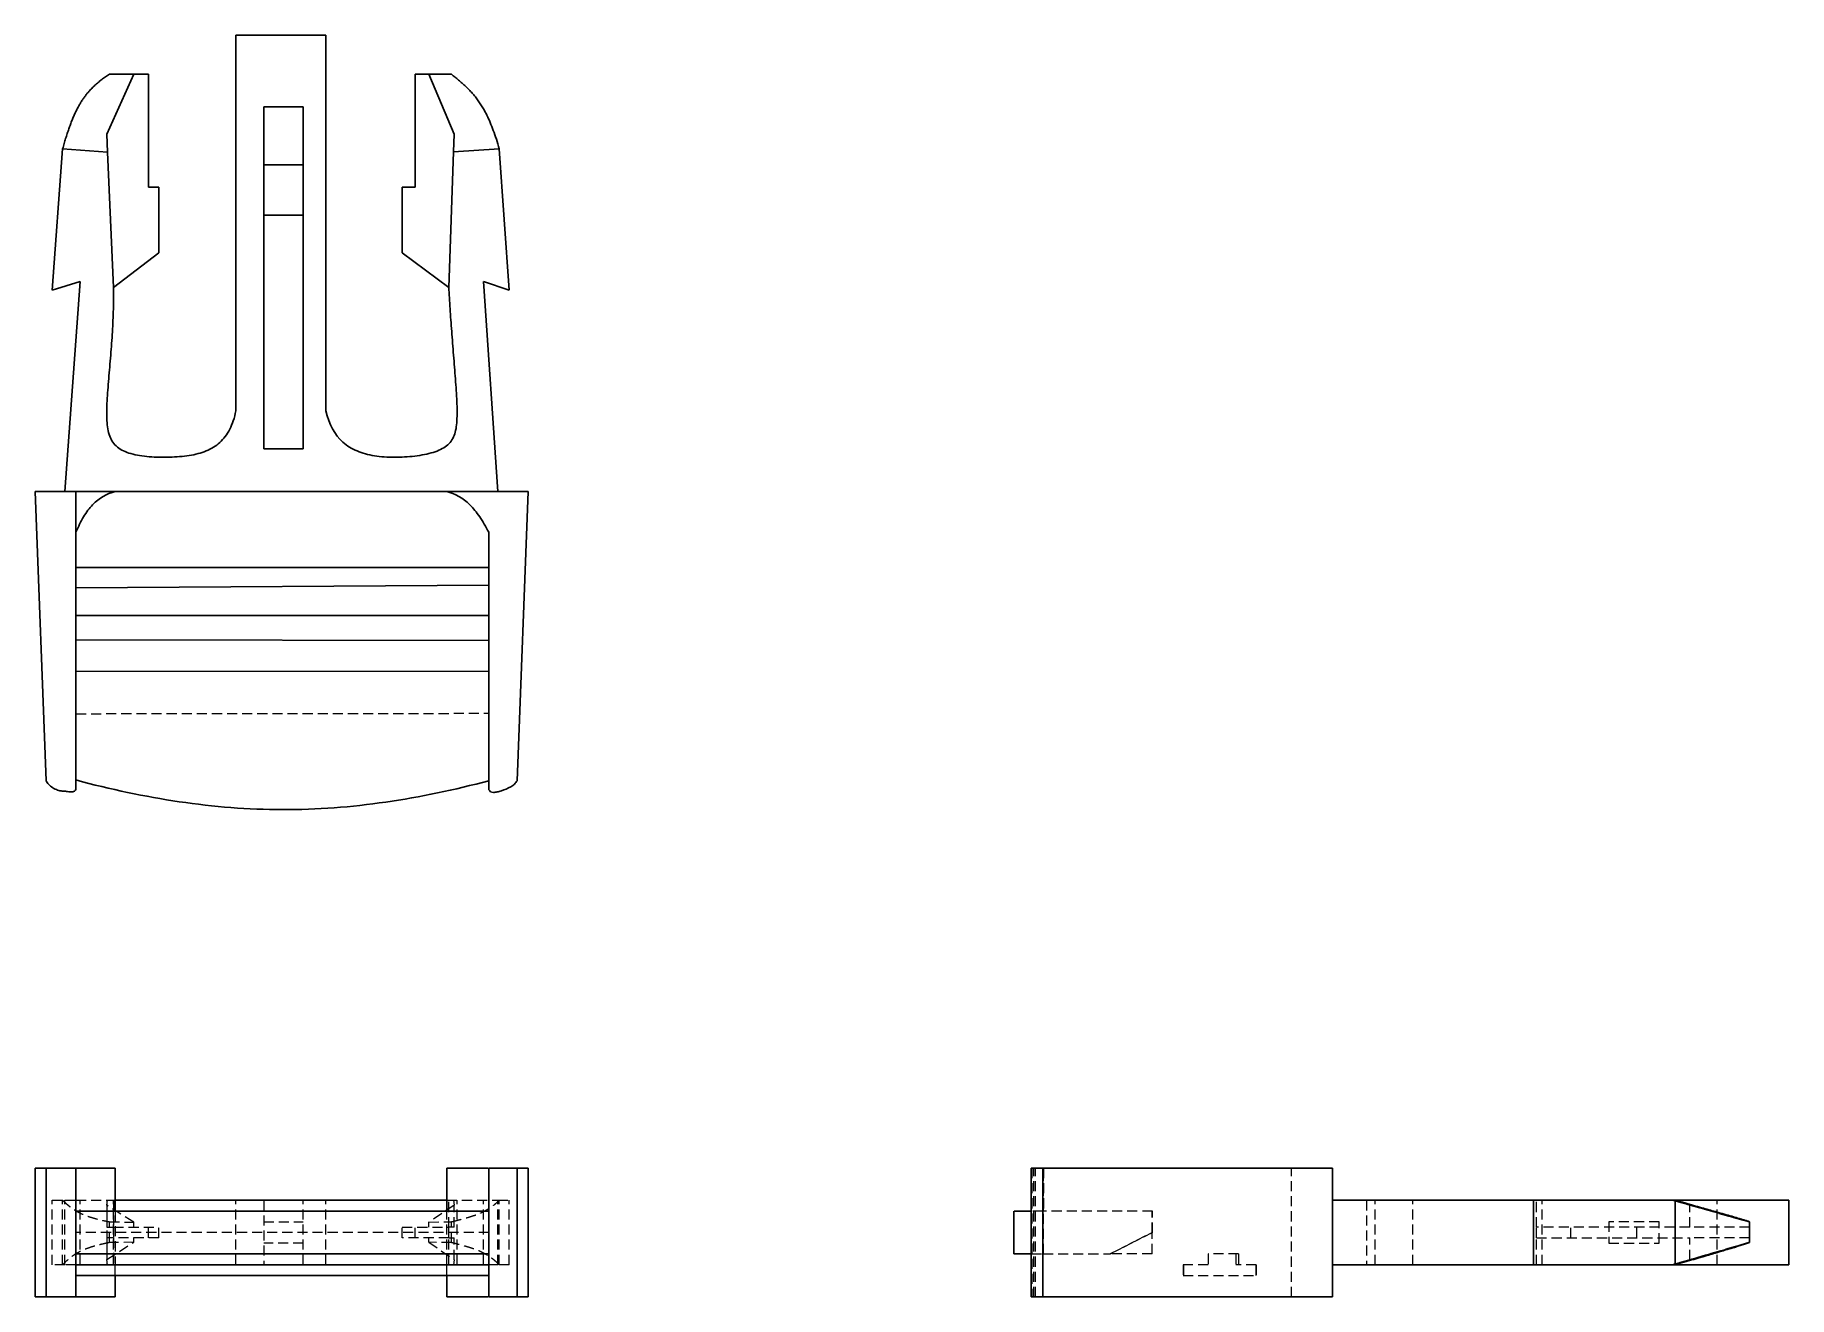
# Model space of a CAD drawing. Header units: millimetres. Extents: x 52 to 273, y 49 to 208.
import ezdxf

# ---------------------------------------------------------------- set-up
doc = ezdxf.new("R2010")
doc.units = ezdxf.units.MM
doc.linetypes.add('HIDDEN', pattern=[1.905, 1.27, -0.635])

msp = doc.modelspace()

# ---------------------------------------------------------------- linework, layer by layer
at = {"color": 7, "linetype": 'Continuous', "lineweight": 25}
for p, q in [((77.24, 208), (77.24, 160.61)), ((88.6, 208), (77.24, 208)), ((88.6, 160.61), (88.6, 208)), ((64.37, 203.05), (60.97, 195.49)), ((61.3, 203.05), (64.37, 203.05)), ((66.21, 203.05), (64.37, 203.05)), ((66.21, 188.83), (66.21, 203.05)), ((99.83, 203.05), (99.83, 188.83)), ((101.56, 203.05), (99.83, 203.05)), ((104.77, 195.49), (101.56, 203.05)), ((101.56, 203.05), (104.42, 203.05)), ((80.75, 198.95), (85.74, 198.95)), ((80.75, 155.83), (80.75, 198.95)), ((85.74, 198.95), (85.74, 155.83)), ((60.97, 195.49), (61.07, 193.25)), ((104.69, 193.27), (104.77, 195.49)), ((55.4, 193.66), (54.1, 175.82)), ((61.07, 193.25), (55.4, 193.66)), ((61.82, 176.18), (61.07, 193.25)), ((104.69, 193.27), (104.08, 176.18)), ((110.44, 193.66), (104.69, 193.27)), ((111.67, 175.82), (110.44, 193.66)), ((85.74, 191.64), (80.75, 191.64)), ((67.53, 188.83), (66.21, 188.83)), ((67.53, 180.53), (67.53, 188.83)), ((98.2, 188.83), (98.2, 180.53)), ((99.83, 188.83), (98.2, 188.83)), ((80.75, 185.3), (85.74, 185.3)), ((61.82, 176.18), (67.53, 180.53)), ((98.2, 180.53), (104.08, 176.18)), ((54.1, 175.82), (57.63, 176.91)), ((57.63, 176.91), (55.69, 150.45)), ((108.44, 176.91), (111.67, 175.82)), ((110.26, 150.45), (108.44, 176.91)), ((85.74, 155.83), (80.75, 155.83)), ((51.93, 150.45), (53.33, 113.97)), ((57.08, 150.45), (51.93, 150.45)), ((57.08, 127.73), (57.08, 150.45)), ((57.08, 150.45), (57.08, 145.31)), ((62.03, 150.45), (57.08, 150.45)), ((62.03, 150.45), (103.83, 150.45)), ((114.07, 150.45), (103.83, 150.45)), ((112.68, 113.97), (114.07, 150.45)), ((109.11, 145.31), (109.14, 112.83)), ((57.08, 140.85), (109.12, 140.86)), ((109.12, 138.63), (57.08, 138.28)), ((57.08, 134.79), (109.12, 134.79)), ((109.12, 131.64), (57.08, 131.75)), ((57.08, 127.73), (109.13, 127.77)), ((57.08, 114.06), (57.08, 127.73)), ((57.08, 114.06), (57.08, 114.06)), ((57.08, 113.05), (57.08, 114.06)), ((51.93, 48.87), (51.93, 65.12)), ((51.93, 65.12), (53.33, 65.12)), ((53.33, 48.87), (53.33, 65.12)), ((57.08, 48.87), (57.08, 65.12)), ((62.03, 61.06), (62.03, 65.12)), ((103.83, 61.06), (103.83, 65.12)), ((109.11, 59.7), (109.11, 65.12)), ((109.14, 48.87), (109.14, 65.12)), ((112.68, 48.87), (112.68, 65.12)), ((112.68, 65.12), (114.07, 65.12)), ((114.07, 48.87), (114.07, 65.12)), ((177.5, 65.12), (177.5, 48.87)), ((178.97, 48.87), (178.97, 65.12)), ((178.97, 65.12), (215.45, 65.12)), ((215.45, 48.87), (215.45, 65.12)), ((62.03, 61.06), (62.03, 59.7)), ((62.03, 61.06), (103.83, 61.06)), ((103.83, 59.7), (103.83, 61.06)), ((109.14, 54.29), (109.14, 59.7)), ((175.32, 59.7), (175.32, 54.29)), ((215.45, 61.06), (240.82, 61.06)), ((240.82, 52.93), (240.82, 61.06)), ((240.82, 61.06), (258.66, 61.06)), ((258.66, 52.93), (258.66, 61.06)), ((258.66, 61.06), (273, 61.06)), ((273, 52.93), (273, 61.06)), ((268.05, 55.72), (268.05, 58.36)), ((109.12, 54.29), (109.12, 52.93)), ((109.12, 52.93), (57.08, 52.93)), ((57.08, 51.58), (109.12, 51.58)), ((62.03, 48.87), (62.03, 51.58)), ((103.83, 48.87), (103.83, 51.58)), ((109.11, 48.87), (109.11, 51.58)), ((109.12, 52.93), (109.12, 51.58)), ((240.82, 52.93), (215.45, 52.93)), ((258.66, 52.93), (240.82, 52.93)), ((273, 52.93), (258.66, 52.93)), ((53.33, 48.87), (51.93, 48.87)), ((114.07, 48.87), (112.68, 48.87)), ((215.45, 48.87), (178.97, 48.87))]:
    msp.add_line(p, q, dxfattribs=at)
at = {"color": 7, "linetype": 'HIDDEN', "lineweight": 18}
for p, q in [((57.08, 122.42), (57.08, 127.73)), ((57.08, 127.73), (57.08, 127.73)), ((57.08, 127.73), (57.08, 122.42)), ((57.08, 122.42), (109.13, 122.47)), ((57.08, 122.42), (57.08, 114.06)), ((57.08, 122.42), (57.08, 122.42)), ((57.08, 59.7), (57.08, 65.12)), ((57.08, 65.12), (57.08, 59.7)), ((57.08, 61.06), (57.08, 65.12)), ((57.08, 61.06), (57.08, 65.12)), ((177.56, 65.12), (177.56, 48.87)), ((177.83, 48.87), (177.83, 65.12)), ((178.05, 48.87), (178.05, 65.12)), ((179.06, 59.7), (179.06, 65.12)), ((179.06, 65.12), (179.06, 59.7)), ((210.31, 48.87), (210.31, 65.12)), ((54.1, 52.93), (54.1, 61.06)), ((54.1, 61.06), (55.69, 61.06)), ((55.4, 52.93), (55.4, 61.06)), ((55.69, 61.06), (57.08, 61.06)), ((55.69, 52.93), (55.69, 61.06)), ((57.08, 52.93), (57.08, 61.06)), ((57.08, 61.06), (62.03, 61.06)), ((57.08, 54.29), (57.08, 59.7)), ((57.08, 59.7), (57.08, 59.7)), ((57.08, 57), (57.08, 59.7)), ((57.08, 59.7), (57.08, 52.93)), ((57.63, 52.93), (57.63, 61.06)), ((60.97, 60.44), (61.07, 61.06)), ((64.37, 58.29), (60.97, 60.44)), ((60.97, 60.44), (60.97, 57.67)), ((61.82, 61.06), (61.82, 57.67)), ((62.03, 59.7), (62.03, 52.93)), ((77.24, 52.93), (77.24, 61.06)), ((80.75, 61.06), (80.75, 52.93)), ((85.74, 52.93), (85.74, 61.06)), ((88.6, 52.93), (88.6, 61.06)), ((104.77, 60.45), (101.56, 58.3)), ((103.83, 61.06), (110.26, 61.06)), ((103.83, 52.93), (103.83, 59.7)), ((104.08, 57.67), (104.08, 61.06)), ((104.69, 61.06), (104.77, 60.45)), ((104.77, 57.67), (104.77, 60.45)), ((105.13, 52.93), (105.13, 61.06)), ((108.44, 52.93), (108.44, 61.06)), ((109.11, 51.58), (109.11, 59.7)), ((109.13, 57), (109.13, 59.7)), ((110.26, 52.93), (110.26, 61.06)), ((110.26, 61.06), (111.67, 61.06)), ((110.44, 52.93), (110.44, 61.06)), ((111.67, 52.93), (111.67, 61.06)), ((192.77, 59.7), (178.97, 59.7)), ((179.06, 54.29), (179.06, 59.7)), ((192.73, 57), (192.73, 59.7)), ((192.77, 57), (192.77, 59.7)), ((219.76, 61.06), (219.76, 52.93)), ((219.76, 61.06), (219.76, 52.93)), ((220.83, 52.93), (220.83, 61.06)), ((225.61, 52.93), (225.61, 61.06)), ((241.18, 57.67), (241.18, 61.06)), ((241.91, 52.93), (241.91, 61.06)), ((260.49, 60.44), (258.25, 61.06)), ((258.27, 61.06), (260.49, 60.45)), ((260.49, 60.45), (268.05, 58.3)), ((260.49, 57.67), (260.49, 60.45)), ((268.05, 58.29), (260.49, 60.44)), ((263.95, 52.93), (263.95, 61.06)), ((60.97, 57.67), (61.82, 57.67)), ((61.3, 55.72), (61.3, 58.35)), ((61.3, 58.35), (64.37, 58.29)), ((61.82, 57.67), (61.82, 56.32)), ((61.82, 57.67), (67.53, 57.67)), ((64.37, 57.67), (64.37, 58.29)), ((66.21, 56.32), (66.21, 57.67)), ((66.21, 56.32), (66.21, 57.67)), ((67.53, 56.32), (67.53, 57.67)), ((67.53, 56.32), (67.53, 57.67)), ((67.53, 57.67), (67.53, 57.67)), ((80.75, 58.35), (85.74, 58.35)), ((98.2, 56.32), (98.2, 57.67)), ((98.2, 57.67), (104.08, 57.67)), ((98.2, 56.32), (98.2, 57.67)), ((99.83, 56.32), (99.83, 57.67)), ((99.83, 56.32), (99.83, 57.67)), ((101.56, 58.3), (104.42, 58.36)), ((101.56, 57.67), (101.56, 58.3)), ((104.08, 56.32), (104.08, 57.67)), ((104.77, 57.67), (104.08, 57.67)), ((104.42, 55.72), (104.42, 58.36)), ((241.18, 56.32), (241.18, 57.67)), ((260.49, 57.67), (241.18, 57.67)), ((245.53, 56.32), (245.53, 57.67)), ((256.64, 58.35), (250.3, 58.35)), ((250.3, 58.35), (250.3, 55.64)), ((253.83, 56.32), (253.83, 57.67)), ((253.83, 56.32), (253.83, 57.67)), ((253.83, 57.67), (253.83, 57.67)), ((256.64, 55.64), (256.64, 58.35)), ((268.05, 57.67), (260.49, 57.67)), ((57.08, 54.29), (57.08, 57)), ((109.13, 57), (57.08, 57)), ((57.08, 57), (57.08, 54.29)), ((57.08, 57), (57.08, 57)), ((57.08, 54.29), (57.08, 57)), ((61.82, 56.32), (60.97, 56.32)), ((60.97, 56.32), (60.97, 53.57)), ((60.97, 53.57), (64.37, 55.78)), ((64.37, 55.78), (61.3, 55.72)), ((61.82, 56.32), (61.82, 52.93)), ((67.53, 56.32), (61.82, 56.32)), ((64.37, 55.78), (64.37, 56.32)), ((67.53, 56.32), (67.53, 56.32)), ((85.74, 55.64), (80.75, 55.64)), ((104.08, 56.32), (98.2, 56.32)), ((101.56, 55.77), (101.56, 56.32)), ((101.56, 55.77), (104.77, 53.56)), ((104.42, 55.72), (101.56, 55.77)), ((104.08, 52.93), (104.08, 56.32)), ((104.08, 56.32), (104.77, 56.32)), ((104.77, 53.56), (104.77, 56.32)), ((109.13, 57), (109.13, 54.29)), ((187.42, 54.29), (192.73, 57)), ((192.77, 57), (187.47, 54.29)), ((192.77, 57), (192.73, 57)), ((192.73, 54.29), (192.73, 57)), ((192.73, 57), (192.73, 57)), ((241.18, 52.93), (241.18, 56.32)), ((241.18, 56.32), (260.49, 56.32)), ((250.3, 55.64), (256.64, 55.64)), ((253.83, 56.32), (253.83, 56.32)), ((268.05, 56.32), (260.49, 56.32)), ((260.49, 53.56), (260.49, 56.32)), ((260.49, 53.57), (268.05, 55.78)), ((268.05, 55.77), (260.49, 53.56)), ((57.08, 54.29), (57.08, 52.93)), ((57.08, 54.29), (57.08, 52.93)), ((61.07, 52.93), (60.97, 53.57)), ((104.77, 53.56), (104.69, 52.93)), ((109.12, 54.29), (109.12, 52.93)), ((178.97, 54.29), (187.47, 54.29)), ((187.42, 54.29), (187.42, 54.29)), ((192.73, 54.29), (187.47, 54.29)), ((192.73, 54.29), (192.73, 54.29)), ((203.63, 54.29), (199.79, 54.29)), ((199.79, 54.29), (199.79, 52.93)), ((199.79, 54.29), (199.79, 52.93)), ((203.28, 54.29), (203.28, 52.93)), ((203.63, 54.29), (203.63, 52.93)), ((258.25, 52.93), (260.49, 53.57)), ((260.49, 53.56), (258.27, 52.93)), ((55.69, 52.93), (54.1, 52.93)), ((57.08, 52.93), (55.69, 52.93)), ((57.08, 52.93), (57.08, 52.93)), ((57.08, 51.58), (57.08, 52.93)), ((57.08, 52.93), (57.08, 52.93)), ((57.08, 52.93), (57.08, 52.93)), ((57.08, 52.93), (57.08, 52.93)), ((57.08, 51.58), (57.08, 52.93)), ((57.08, 48.87), (57.08, 52.93)), ((57.08, 52.93), (57.08, 52.93)), ((57.08, 48.87), (57.08, 52.93)), ((57.08, 51.58), (57.08, 51.58)), ((57.08, 51.58), (57.08, 51.58)), ((57.08, 51.58), (57.08, 48.87)), ((62.03, 51.58), (62.03, 52.93)), ((103.83, 51.58), (103.83, 52.93)), ((109.12, 52.93), (109.12, 51.58)), ((110.26, 52.93), (109.12, 52.93)), ((111.67, 52.93), (110.26, 52.93)), ((199.79, 52.93), (196.64, 52.93)), ((196.64, 52.93), (196.64, 51.58)), ((196.64, 51.58), (205.86, 51.58)), ((196.75, 51.58), (196.75, 52.93)), ((199.79, 52.93), (199.79, 52.93)), ((203.63, 52.93), (203.28, 52.93)), ((205.86, 52.93), (203.63, 52.93)), ((205.85, 51.58), (205.85, 52.93)), ((205.86, 52.93), (205.86, 51.58))]:
    msp.add_line(p, q, dxfattribs=at)
at = {"color": 7, "linetype": 'Continuous', "lineweight": 25}
for points, knots in [([(55.4, 193.66), (55.47, 193.88), (55.59, 194.32), (55.78, 194.95), (55.98, 195.57), (56.18, 196.16), (56.38, 196.72), (56.59, 197.26), (56.8, 197.77), (57.02, 198.25), (57.25, 198.71), (57.48, 199.14), (57.71, 199.54), (57.95, 199.91), (58.2, 200.26), (58.45, 200.58), (58.74, 200.92), (59.07, 201.28), (59.47, 201.67), (59.89, 202.03), (60.33, 202.39), (60.8, 202.73), (61.13, 202.94), (61.3, 203.05)], [0, 0, 0, 0, 0.060662, 0.11945, 0.176333, 0.231275, 0.284235, 0.335174, 0.384062, 0.430883, 0.475642, 0.518374, 0.55915, 0.598083, 0.635324, 0.671045, 0.705428, 0.752733, 0.800568, 0.849108, 0.898488, 0.948782, 1, 1, 1, 1]), ([(104.42, 203.05), (104.57, 202.93), (104.87, 202.69), (105.31, 202.32), (105.76, 201.93), (106.2, 201.54), (106.63, 201.12), (107.04, 200.68), (107.44, 200.21), (107.8, 199.73), (108.14, 199.22), (108.51, 198.61), (108.9, 197.87), (109.31, 196.96), (109.71, 195.95), (110.09, 194.84), (110.32, 194.07), (110.44, 193.66)], [0, 0, 0, 0, 0.049463, 0.099916, 0.151124, 0.202924, 0.255214, 0.307938, 0.361047, 0.414453, 0.467973, 0.521299, 0.601736, 0.689624, 0.785205, 0.888621, 1, 1, 1, 1]), ([(77.24, 160.61), (77.06, 159.73), (76.81, 158.96), (76.13, 157.63), (75.71, 157.07), (74.72, 156.17), (74.14, 155.82), (72.85, 155.29), (72.13, 155.1), (70.57, 154.86), (69.74, 154.79), (68.03, 154.74), (67.15, 154.76), (65.49, 154.9), (64.7, 155.02), (63.33, 155.41), (62.75, 155.68), (61.86, 156.41), (61.55, 156.87), (61.13, 157.99), (61.02, 158.65), (60.94, 160.14), (60.96, 160.97), (61.05, 162.75), (61.13, 163.7), (61.3, 165.64), (61.38, 166.63), (61.55, 168.62), (61.62, 169.61), (61.73, 171.55), (61.78, 172.5), (61.82, 174.37), (61.83, 175.29), (61.82, 176.18)], [0, 0, 0, 0, 0.0625, 0.0625, 0.125, 0.125, 0.1875, 0.1875, 0.25, 0.25, 0.3125, 0.3125, 0.375, 0.375, 0.4375, 0.4375, 0.5, 0.5, 0.5625, 0.5625, 0.625, 0.625, 0.6875, 0.6875, 0.75, 0.75, 0.8125, 0.8125, 0.875, 0.875, 0.9375, 0.9375, 1, 1, 1, 1]), ([(104.08, 176.18), (104.13, 175.31), (104.18, 174.41), (104.3, 172.56), (104.37, 171.61), (104.52, 169.65), (104.6, 168.65), (104.76, 166.63), (104.84, 165.62), (104.99, 163.65), (105.05, 162.69), (105.13, 160.92), (105.14, 160.1), (105.06, 158.66), (104.96, 158.04), (104.55, 156.99), (104.25, 156.56), (103.37, 155.86), (102.8, 155.59), (101.43, 155.16), (100.64, 155.01), (98.96, 154.81), (98.08, 154.76), (96.35, 154.76), (95.5, 154.82), (93.91, 155.07), (93.18, 155.27), (91.84, 155.83), (91.25, 156.19), (89.7, 157.58), (88.99, 158.9), (88.6, 160.61)], [0, 0, 0, 0, 0.0625, 0.0625, 0.125, 0.125, 0.1875, 0.1875, 0.25, 0.25, 0.3125, 0.3125, 0.375, 0.375, 0.4375, 0.4375, 0.5, 0.5, 0.5625, 0.5625, 0.625, 0.625, 0.6875, 0.6875, 0.75, 0.75, 0.8125, 0.8125, 0.875, 0.875, 1, 1, 1, 1]), ([(57.08, 145.31), (57.38, 146.02), (57.7, 146.66), (58.39, 147.83), (58.77, 148.34), (60, 149.63), (60.96, 150.17), (62.03, 150.45)], [0, 0, 0, 0, 0.25, 0.25, 0.5, 0.5, 1, 1, 1, 1]), ([(103.83, 150.45), (104.88, 150.17), (105.85, 149.63), (107.17, 148.34), (107.58, 147.82), (108.37, 146.66), (108.75, 146.01), (109.11, 145.31)], [0, 0, 0, 0, 0.5, 0.5, 0.75, 0.75, 1, 1, 1, 1]), ([(53.33, 113.97), (53.39, 113.82), (53.49, 113.67), (53.78, 113.36), (53.97, 113.21), (54.36, 112.96), (54.57, 112.86), (54.97, 112.72), (55.16, 112.68), (55.53, 112.64), (55.71, 112.64), (56.08, 112.6), (56.26, 112.57), (56.61, 112.55), (56.77, 112.56), (57, 112.7), (57.07, 112.83), (57.08, 113.05)], [0, 0, 0, 0, 0.125, 0.125, 0.25, 0.25, 0.375, 0.375, 0.5, 0.5, 0.625, 0.625, 0.75, 0.75, 0.875, 0.875, 1, 1, 1, 1]), ([(109.14, 113.97), (104.81, 112.81), (100.47, 111.9), (91.8, 110.65), (87.46, 110.31), (78.79, 110.33), (74.45, 110.68), (65.77, 111.96), (61.43, 112.88), (57.08, 114.06)], [0, 0, 0, 0, 0.25, 0.25, 0.5, 0.5, 0.75, 0.75, 1, 1, 1, 1]), ([(109.14, 112.83), (109.24, 112.6), (109.43, 112.5), (109.84, 112.49), (109.99, 112.52), (110.34, 112.59), (110.52, 112.64), (111.11, 112.83), (111.53, 112.99), (112.07, 113.3), (112.23, 113.42), (112.5, 113.67), (112.61, 113.82), (112.68, 113.97)], [0, 0, 0, 0, 0.25, 0.25, 0.375, 0.375, 0.5, 0.5, 0.75, 0.75, 0.875, 0.875, 1, 1, 1, 1]), ([(53.33, 65.12), (53.39, 65.12), (53.49, 65.12), (53.78, 65.12), (53.97, 65.12), (54.36, 65.12), (54.57, 65.12), (54.97, 65.12), (55.16, 65.12), (55.53, 65.12), (55.71, 65.12), (56.08, 65.12), (56.26, 65.12), (56.61, 65.12), (56.77, 65.12), (57, 65.12), (57.07, 65.12), (57.08, 65.12)], [0, 0, 0, 0, 0.125, 0.125, 0.25, 0.25, 0.375, 0.375, 0.5, 0.5, 0.625, 0.625, 0.75, 0.75, 0.875, 0.875, 1, 1, 1, 1]), ([(57.08, 65.12), (57.38, 65.12), (57.7, 65.12), (58.39, 65.12), (58.77, 65.12), (60, 65.12), (60.96, 65.12), (62.03, 65.12)], [0, 0, 0, 0, 0.25, 0.25, 0.5, 0.5, 1, 1, 1, 1]), ([(103.83, 65.12), (104.22, 65.12), (105, 65.12), (106.09, 65.12), (107.17, 65.12), (108.18, 65.12), (108.76, 65.12), (109.06, 65.12)], [0, 0, 0, 0, 0.162231, 0.33011, 0.511008, 0.748212, 1, 1, 1, 1]), ([(109.14, 65.12), (109.24, 65.12), (109.43, 65.12), (109.84, 65.12), (109.99, 65.12), (110.34, 65.12), (110.52, 65.12), (111.11, 65.12), (111.53, 65.12), (112.07, 65.12), (112.23, 65.12), (112.5, 65.12), (112.61, 65.12), (112.68, 65.12)], [0, 0, 0, 0, 0.25, 0.25, 0.375, 0.375, 0.5, 0.5, 0.75, 0.75, 0.875, 0.875, 1, 1, 1, 1]), ([(177.5, 65.12), (177.51, 65.12), (177.54, 65.12), (177.71, 65.12), (177.91, 65.12), (178.18, 65.12), (178.5, 65.12), (178.82, 65.12), (178.97, 65.12)], [0, 0, 0, 0, 0.132775, 0.300135, 0.486039, 0.672556, 0.844612, 1, 1, 1, 1]), ([(109.14, 59.7), (104.81, 59.7), (100.47, 59.7), (91.8, 59.7), (87.46, 59.7), (78.79, 59.7), (74.45, 59.7), (65.77, 59.7), (61.43, 59.7), (57.08, 59.7)], [0, 0, 0, 0, 0.25, 0.25, 0.5, 0.5, 0.75, 0.75, 1, 1, 1, 1]), ([(177.5, 59.7), (177.37, 59.7), (176.96, 59.7), (176.41, 59.7), (175.88, 59.7), (175.53, 59.7), (175.34, 59.7), (175.34, 59.7), (175.34, 59.7)], [0, 0, 0, 0, 0.086363, 0.292712, 0.499052, 0.681224, 0.863391, 1, 1, 1, 1]), ([(268.05, 58.36), (267.93, 58.39), (267.69, 58.46), (267.32, 58.58), (266.93, 58.69), (266.54, 58.81), (266.12, 58.94), (265.68, 59.07), (265.21, 59.2), (264.73, 59.34), (264.22, 59.48), (263.61, 59.66), (262.87, 59.87), (261.96, 60.13), (260.95, 60.41), (259.84, 60.73), (259.07, 60.95), (258.66, 61.06)], [0, 0, 0, 0, 0.049463, 0.099916, 0.151124, 0.202924, 0.255214, 0.307938, 0.361047, 0.414453, 0.467973, 0.521299, 0.601736, 0.689624, 0.785205, 0.888621, 1, 1, 1, 1]), ([(258.66, 52.93), (258.87, 52.99), (259.28, 53.11), (259.88, 53.28), (260.45, 53.45), (261.01, 53.61), (261.53, 53.76), (262.04, 53.91), (262.52, 54.05), (262.97, 54.18), (263.4, 54.31), (263.81, 54.43), (264.19, 54.54), (264.55, 54.65), (264.88, 54.75), (265.31, 54.88), (265.83, 55.03), (266.42, 55.21), (266.98, 55.39), (267.53, 55.55), (267.88, 55.66), (268.05, 55.72)], [0, 0, 0, 0, 0.057312, 0.112794, 0.166446, 0.218264, 0.26824, 0.316369, 0.36265, 0.407088, 0.449702, 0.490524, 0.529603, 0.567009, 0.602831, 0.63717, 0.708947, 0.781672, 0.854844, 0.927886, 1, 1, 1, 1]), ([(57.08, 54.29), (61.43, 54.29), (65.77, 54.29), (74.45, 54.29), (78.79, 54.29), (87.46, 54.29), (91.8, 54.29), (100.47, 54.29), (104.81, 54.29), (109.14, 54.29)], [0, 0, 0, 0, 0.25, 0.25, 0.5, 0.5, 0.75, 0.75, 1, 1, 1, 1]), ([(175.32, 54.29), (175.35, 54.29), (175.41, 54.29), (175.89, 54.29), (176.57, 54.29), (177.21, 54.29), (177.5, 54.29)], [0, 0, 0, 0, 0.25625, 0.520593, 0.785039, 1, 1, 1, 1]), ([(57.08, 48.87), (57.07, 48.87), (57, 48.87), (56.77, 48.87), (56.61, 48.87), (56.26, 48.87), (56.08, 48.87), (55.71, 48.87), (55.53, 48.87), (55.16, 48.87), (54.97, 48.87), (54.57, 48.87), (54.36, 48.87), (53.97, 48.87), (53.78, 48.87), (53.49, 48.87), (53.39, 48.87), (53.33, 48.87)], [0, 0, 0, 0, 0.125, 0.125, 0.25, 0.25, 0.375, 0.375, 0.5, 0.5, 0.625, 0.625, 0.75, 0.75, 0.875, 0.875, 1, 1, 1, 1]), ([(62.03, 48.87), (60.96, 48.87), (60, 48.87), (58.77, 48.87), (58.39, 48.87), (57.7, 48.87), (57.38, 48.87), (57.08, 48.87)], [0, 0, 0, 0, 0.5, 0.5, 0.75, 0.75, 1, 1, 1, 1]), ([(109.06, 48.87), (108.81, 48.87), (108.31, 48.87), (107.43, 48.87), (106.53, 48.87), (105.62, 48.87), (104.75, 48.87), (104.14, 48.87), (103.83, 48.87)], [0, 0, 0, 0, 0.213252, 0.419858, 0.606994, 0.742872, 0.872731, 1, 1, 1, 1]), ([(112.68, 48.87), (112.61, 48.87), (112.5, 48.87), (112.23, 48.87), (112.07, 48.87), (111.53, 48.87), (111.11, 48.87), (110.52, 48.87), (110.34, 48.87), (109.99, 48.87), (109.84, 48.87), (109.43, 48.87), (109.24, 48.87), (109.14, 48.87)], [0, 0, 0, 0, 0.125, 0.125, 0.25, 0.25, 0.5, 0.5, 0.625, 0.625, 0.75, 0.75, 1, 1, 1, 1]), ([(178.97, 48.87), (178.82, 48.87), (178.5, 48.87), (178.18, 48.87), (177.91, 48.87), (177.71, 48.87), (177.54, 48.87), (177.51, 48.87), (177.5, 48.87)], [0, 0, 0, 0, 0.155388, 0.327444, 0.513961, 0.699865, 0.867225, 1, 1, 1, 1])]:
    msp.add_open_spline(points, degree=3, knots=knots, dxfattribs=at)
at = {"color": 7, "linetype": 'HIDDEN', "lineweight": 18}
for points, knots in [([(55.4, 61.06), (55.47, 61), (55.59, 60.88), (55.78, 60.7), (55.98, 60.53), (56.18, 60.36), (56.38, 60.2), (56.59, 60.05), (56.8, 59.91), (57.02, 59.77), (57.25, 59.64), (57.48, 59.52), (57.71, 59.4), (57.95, 59.29), (58.2, 59.19), (58.45, 59.09), (58.74, 58.99), (59.07, 58.89), (59.47, 58.77), (59.89, 58.66), (60.33, 58.55), (60.8, 58.45), (61.13, 58.39), (61.3, 58.35)], [0, 0, 0, 0, 0.060662, 0.11945, 0.176333, 0.231275, 0.284235, 0.335174, 0.384062, 0.430883, 0.475642, 0.518374, 0.55915, 0.598083, 0.635324, 0.671045, 0.705428, 0.752733, 0.800568, 0.849108, 0.898488, 0.948782, 1, 1, 1, 1]), ([(60.96, 61.06), (60.96, 60.38), (60.96, 59.03), (60.96, 57), (60.96, 54.96), (60.96, 53.61), (60.96, 52.93)], [0, 0, 0, 0, 0.250329, 0.499982, 0.749757, 1, 1, 1, 1]), ([(61.83, 52.93), (61.83, 53.61), (61.82, 54.95), (61.82, 57), (61.83, 59.04), (61.83, 60.38), (61.83, 61.06)], [0, 0, 0, 0, 0.251557, 0.499984, 0.748936, 1, 1, 1, 1]), ([(104.42, 58.36), (104.57, 58.39), (104.87, 58.46), (105.31, 58.58), (105.76, 58.69), (106.2, 58.81), (106.63, 58.94), (107.04, 59.07), (107.44, 59.2), (107.8, 59.34), (108.14, 59.48), (108.51, 59.66), (108.9, 59.87), (109.31, 60.13), (109.71, 60.41), (110.09, 60.73), (110.32, 60.95), (110.44, 61.06)], [0, 0, 0, 0, 0.049463, 0.099916, 0.151124, 0.202924, 0.255214, 0.307938, 0.361047, 0.414453, 0.467973, 0.521299, 0.601736, 0.689624, 0.785205, 0.888621, 1, 1, 1, 1]), ([(178.97, 59.7), (178.63, 59.7), (178.09, 59.7), (177.65, 59.7), (177.5, 59.7)], [0, 0, 0, 0, 0.633228, 1, 1, 1, 1]), ([(61.3, 55.72), (61.2, 55.7), (61.01, 55.66), (60.73, 55.6), (60.46, 55.54), (60.2, 55.48), (59.94, 55.41), (59.69, 55.35), (59.45, 55.28), (59.22, 55.22), (59, 55.15), (58.79, 55.08), (58.58, 55), (58.38, 54.93), (58.19, 54.86), (58.01, 54.78), (57.74, 54.66), (57.38, 54.48), (56.95, 54.23), (56.54, 53.95), (56.15, 53.64), (55.76, 53.29), (55.53, 53.06), (55.4, 52.93)], [0, 0, 0, 0, 0.029484, 0.058704, 0.087656, 0.116345, 0.144779, 0.172976, 0.200962, 0.22877, 0.256437, 0.284003, 0.311501, 0.338959, 0.36639, 0.393793, 0.421152, 0.496742, 0.580235, 0.672172, 0.772763, 0.882039, 1, 1, 1, 1]), ([(110.44, 52.93), (110.38, 52.99), (110.26, 53.11), (110.07, 53.28), (109.88, 53.45), (109.68, 53.61), (109.48, 53.76), (109.27, 53.91), (109.06, 54.05), (108.84, 54.18), (108.62, 54.31), (108.39, 54.43), (108.16, 54.54), (107.93, 54.65), (107.69, 54.75), (107.36, 54.88), (106.92, 55.03), (106.33, 55.21), (105.71, 55.39), (105.07, 55.55), (104.64, 55.66), (104.42, 55.72)], [0, 0, 0, 0, 0.057312, 0.112794, 0.166446, 0.218264, 0.26824, 0.316369, 0.36265, 0.407088, 0.449702, 0.490524, 0.529603, 0.567009, 0.602831, 0.63717, 0.708947, 0.781672, 0.854844, 0.927886, 1, 1, 1, 1]), ([(177.5, 54.29), (177.56, 54.29), (177.97, 54.29), (178.52, 54.29), (178.97, 54.29)], [0, 0, 0, 0, 0.165722, 1, 1, 1, 1])]:
    msp.add_open_spline(points, degree=3, knots=knots, dxfattribs=at)

doc.saveas('drawing.dxf')
